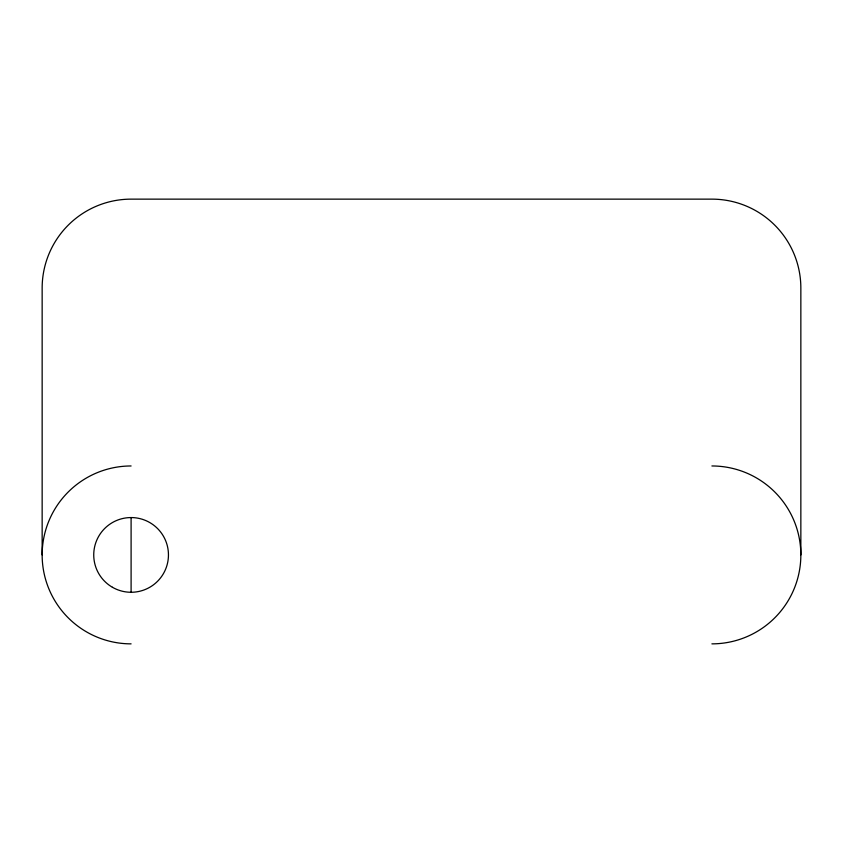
<?xml version="1.0" encoding="UTF-8"?>
<svg xmlns="http://www.w3.org/2000/svg" width="843" height="843" viewBox="0 0 843 843"><rect width="100%" height="100%" fill="white"/><g stroke="black" fill="none" stroke-linecap="round" stroke-linejoin="round"><path stroke-width="1.26" d="M711.903 643.862A88.947 88.947 0 0 0 800.85 554.915L800.85 288.085A88.947 88.947 0 0 0 711.903 199.138L131.097 199.138A88.947 88.947 0 0 0 42.15 288.085L42.15 554.915A88.947 88.947 0 0 0 131.097 643.862M131.097 517.56L131.097 592.271M42.15 554.915A88.947 88.947 0 0 1 131.097 465.968M711.903 465.968A88.947 88.947 0 0 1 800.85 554.915M112.414 587.265A37.355 37.355 0 0 0 168.452 554.915A37.355 37.355 0 0 0 112.414 522.565A37.355 37.355 0 0 0 112.414 587.265"/></g></svg>
